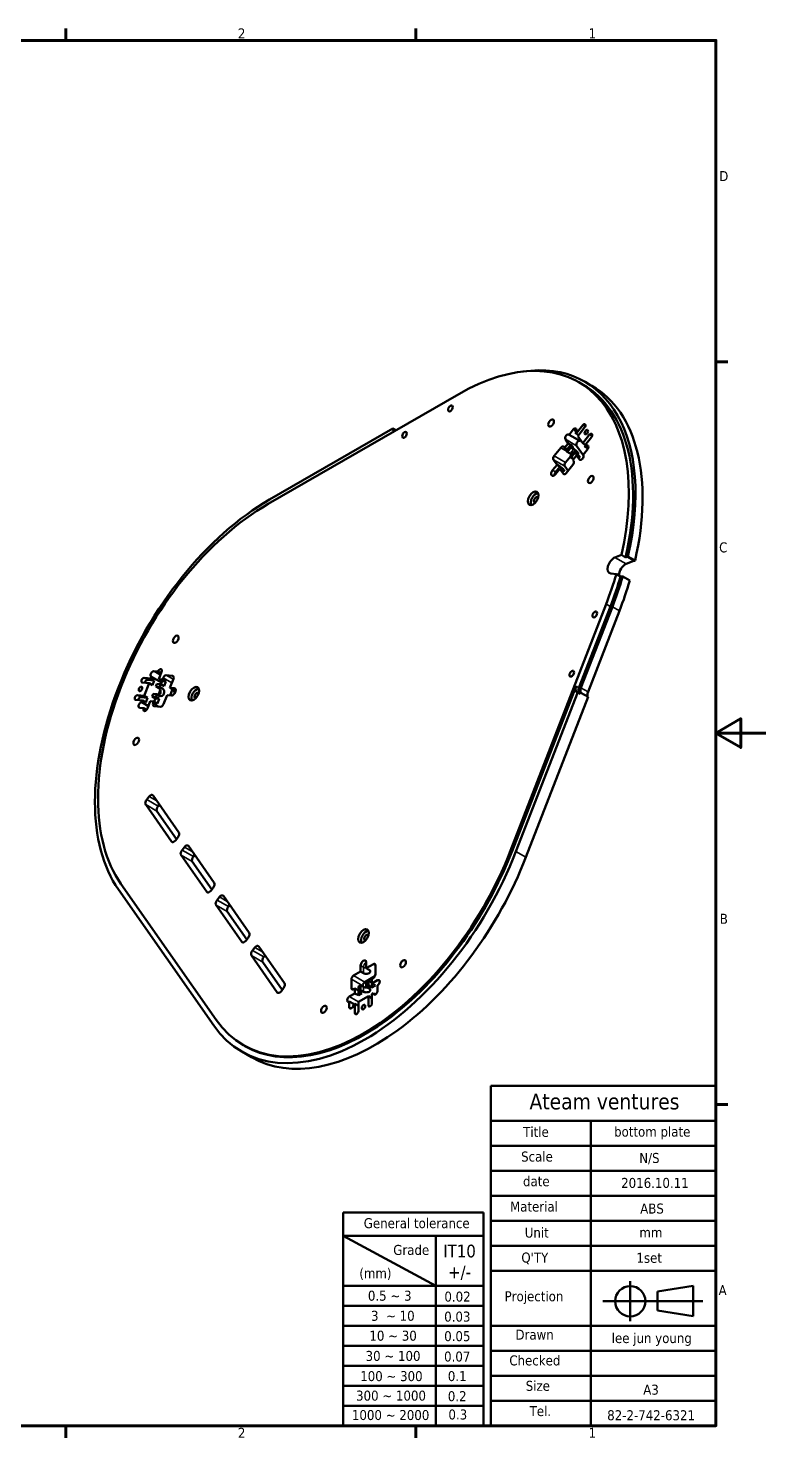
# Model space of a CAD drawing. Header units: millimetres. Extents: x 0 to 1050, y 0 to 743.
# Drawn here: x 681 to 1050, y 19 to 724 of the extents above; entities that cross this region are included whole.
import ezdxf
from ezdxf.enums import TextEntityAlignment as Align

# ---------------------------------------------------------------- set-up
doc = ezdxf.new("R2010")
doc.units = ezdxf.units.MM
doc.header["$LTSCALE"] = 2.5
for name, color, linetype, lineweight in [('Border (ANSI)', 7, 'Continuous', 70), ('Title (ANSI)', 7, 'Continuous', 50), ('Visible (ANSI)', 7, 'Continuous', 50), ('Visible Narrow (ANSI)', 7, 'Continuous', 35)]:
    doc.layers.add(name, color=color, linetype=linetype, lineweight=lineweight)
doc.styles.add('Note Text (ANSI)', font='tahoma.ttf')

# ---------------------------------------------------------------- blocks, each defined once
blk = doc.blocks.new('Borders Default Border')
at = {"layer": 'Border (ANSI)'}
for p, q in [((280, 287), (280, 289.4)), ((350, 287), (350, 289.4)), ((410, 222.75), (412.4, 222.75)), ((410, 74.25), (412.4, 74.25)), ((280, 10), (280, 7.6)), ((350, 10), (350, 7.6))]:
    blk.add_line(p, q, dxfattribs=at)
at = {"layer": 'Border (ANSI)', "flags": 128}
for points in [[(10, 10), (10, 287), (410, 287), (410, 10), (10, 10)], [(420, 148.5), (410, 148.5), (415, 151.39), (415, 145.61), (410, 148.5)]]:
    blk.add_lwpolyline(points, dxfattribs=at)
at = {"layer": 'Border (ANSI)', "char_height": 2, "attachment_point": 7, "style": 'Note Text (ANSI)'}
for s, insert in [('2', (314.39, 287.4)), ('1', (384.55, 287.4)), ('D', (410.67, 258.87)), ('C', (410.66, 184.59)), ('B', (410.79, 110.37)), ('A', (410.55, 36.12)), ('2', (314.39, 7.6)), ('1', (384.55, 7.6))]:
    blk.add_mtext(s, dxfattribs=dict(at, insert=insert))
blk = doc.blocks.new('Title Blocks ANSI - Large')
at = {"layer": 'Title (ANSI)'}
for p, q in [((213.43, -53.73), (168.43, -53.73)), ((168.43, -53.73), (168.43, -121.73)), ((213.43, -121.73), (213.43, -53.73)), ((168.43, -60.73), (213.43, -60.73)), ((188.43, -60.73), (188.43, -121.73)), ((168.43, -65.73), (213.43, -65.73)), ((168.43, -70.73), (213.43, -70.73)), ((168.43, -75.73), (213.43, -75.73)), ((138.87, -79.09), (138.87, -121.73)), ((166.93, -79.09), (138.87, -79.09)), ((138.87, -79.09), (166.93, -79.09)), ((166.93, -83.74), (166.93, -79.09)), ((168.43, -80.73), (213.43, -80.73)), ((138.87, -83.74), (166.93, -83.74)), ((138.87, -83.74), (157.45, -93.73)), ((157.45, -83.74), (157.45, -121.73)), ((166.93, -83.74), (166.93, -121.73)), ((168.43, -85.73), (213.43, -85.73)), ((168.43, -90.73), (213.43, -90.73)), ((196.31, -92.79), (196.31, -100.79)), ((138.87, -93.73), (166.93, -93.73)), ((208.89, -93.78), (201.74, -94.91)), ((201.74, -94.91), (201.74, -98.69)), ((208.89, -93.78), (208.89, -99.84)), ((138.87, -97.73), (166.93, -97.73)), ((190.81, -96.83), (210.84, -96.83)), ((208.89, -99.84), (201.74, -98.69)), ((138.87, -101.73), (166.93, -101.73)), ((168.43, -101.73), (213.43, -101.73)), ((138.87, -105.73), (166.93, -105.73)), ((168.43, -106.73), (213.43, -106.73)), ((138.87, -109.73), (166.93, -109.73)), ((168.43, -111.73), (213.43, -111.73)), ((138.87, -113.73), (166.93, -113.73)), ((138.87, -117.73), (166.93, -117.73)), ((168.43, -116.73), (213.43, -116.73)), ((138.87, -121.73), (166.93, -121.73)), ((168.43, -121.73), (166.93, -121.73)), ((168.43, -121.73), (213.43, -121.73))]:
    blk.add_line(p, q, dxfattribs=at)
blk.add_circle((196.31, -96.83), 3.03, dxfattribs=at)
at = {"layer": 'Title (ANSI)', "style": 'Note Text (ANSI)'}
for s, p in [('2016.10.11', (194.49, -74.77)), ('ABS', (198.3, -79.9)), ('mm', (198.14, -84.68)), ('1set', (197.55, -89.75)), ('lee jun young', (192.6, -105.79))]:
    blk.add_text(s, height=2, dxfattribs=at).set_placement(p, align=Align.BOTTOM_LEFT)
for s, p in [('Drawn', (173.35, -102.51)), ('Checked', (172.12, -107.66))]:
    blk.add_text(s, height=2, dxfattribs=at).set_placement(p, align=Align.TOP_LEFT)
at = {"layer": 'Title (ANSI)', "attachment_point": 1, "style": 'Note Text (ANSI)'}
for s, insert, char_height in [('\\fTahoma|b0|i0;\\H3.1750;Ateam ventures', (176.15, -55.3), 3.175), ('bottom plate', (193.08, -61.92), 2), ('\\fTahoma|b0|i0;Scale', (174.48, -66.9), 2), ('\\fTahoma|b0|i0;N/S', (198.11, -67.18), 2), ('\\fTahoma|b0|i0;date', (174.86, -71.84), 2), ('\\fTahoma|b0|i0;Material', (172.26, -76.9), 2), ('\\fTahoma|b0|i0;General tolerance', (143, -80.22), 2), ('\\fTahoma|b0|i0;Unit', (175.21, -82.1), 2), ('\\fTahoma|b0|i0;Grade', (148.9, -85.57), 2), ("\\fTahoma|b0|i0;Q'TY", (174.53, -87.09), 2), ('\\fTahoma|b0|i0;0.5 ~ 3', (143.83, -94.72), 2), ('\\fTahoma|b0|i0;0.02', (159.13, -94.9), 2), ('\\fTahoma|b0|i0;Projection', (171.17, -94.84), 2), ('\\fTahoma|b0|i0;0.05', (159.09, -102.81), 2), ('\\fTahoma|b0|i0;30 ~ 100', (143.37, -106.76), 2), ('\\fTahoma|b0|i0;0.07', (159.07, -106.88), 2), ('\\fTahoma|b0|i0;100 ~ 300', (142.29, -110.8), 2), ('\\fTahoma|b0|i0;0.1', (159.82, -110.8), 2), ('\\fTahoma|b0|i0;Size', (175.4, -112.74), 2), ('\\fTahoma|b0|i0;300 ~ 1000', (141.46, -114.7), 2), ('A3', (198.91, -113.51), 2), ('\\fTahoma|b0|i0;Tel.', (176.18, -117.79), 2), ('\\fTahoma|b0|i0;1000 ~ 2000', (140.63, -118.58), 2), ('\\fTahoma|b0|i0;82-2-742-6321', (191.7, -118.62), 2)]:
    blk.add_mtext(s, dxfattribs=dict(at, insert=insert, char_height=char_height))
at = {"layer": 'Title (ANSI)', "char_height": 2, "attachment_point": 1, "style": 'Note Text (ANSI)'}
for s, insert, width in [('\\fTahoma|b0|i0;Title', (174.89, -61.97), 7.6254), ('\\fTahoma|b0|i0;(mm)', (142.11, -90.22), 7.6672), ('\\fTahoma|b0|i0;3  ~ 10', (144.45, -98.74), 9.081), ('\\fTahoma|b0|i0;0.03', (159.09, -98.9), 5.5653), ('\\fTahoma|b0|i0;10 ~ 30', (144.13, -102.72), 10.501), ('\\fTahoma|b0|i0;0.2', (159.82, -114.81), 5.4674), ('\\fTahoma|b0|i0;0.3', (159.94, -118.47), 5.7083)]:
    blk.add_mtext(s, dxfattribs=dict(at, insert=insert, width=width))
at = {"layer": 'Title (ANSI)', "insert": (162.16, -85.52), "char_height": 2.54, "attachment_point": 2, "line_spacing_factor": 0.987884, "style": 'Note Text (ANSI)'}
blk.add_mtext('\\fTahoma|b0|i0;\\H2.5400;IT10\\P+/-', dxfattribs=at)

msp = doc.modelspace()

# ---------------------------------------------------------------- linework, layer by layer
at = {"layer": 'Visible (ANSI)'}
for p, q in [((956.495, 546.628), (958.617, 545.406)), ((959.465, 546.88), (963.001, 544.844)), ((896.508, 540.733), (801.049, 485.762)), ((801.756, 487.971), (863.487, 523.519)), ((863.487, 523.519), (864.901, 522.705)), ((864.901, 522.705), (865.326, 522.95)), ((865.326, 522.95), (865.477, 522.863)), ((951.578, 520.373), (953.661, 522.961)), ((954.721, 521.448), (955.075, 520.944)), ((955.075, 520.944), (958.504, 525.208)), ((959.388, 523.947), (955.959, 519.683)), ((949.318, 513.786), (951.156, 516.071)), ((951.156, 516.071), (949.741, 518.088)), ((952.039, 514.81), (950.202, 512.525)), ((952.853, 515.093), (951.156, 516.071)), ((951.578, 520.373), (957.235, 517.115)), ((952.039, 514.81), (953.737, 513.832)), ((952.57, 514.053), (952.039, 514.81)), ((952.439, 514.579), (952.853, 515.093)), ((953.737, 513.832), (952.853, 515.093)), ((955.075, 520.944), (956.372, 520.197)), ((955.398, 514.831), (958.759, 510.036)), ((955.959, 519.683), (958.434, 516.152)), ((957.515, 517.462), (957.235, 517.115)), ((958.434, 516.152), (961.863, 520.416)), ((958.434, 516.152), (959.731, 515.405)), ((962.747, 519.155), (959.317, 514.891)), ((959.317, 514.891), (959.671, 514.386)), ((959.671, 514.386), (961.122, 513.551)), ((945.589, 505.373), (943.821, 507.895)), ((944.209, 509.794), (947.516, 513.905)), ((948.965, 514.291), (949.318, 513.786)), ((949.318, 513.786), (950.616, 513.039)), ((952.289, 509.549), (949.866, 506.536)), ((950.202, 512.525), (950.733, 511.769)), ((950.733, 511.769), (952.57, 514.053)), ((950.733, 511.769), (952.147, 510.954)), ((953.984, 512.035), (952.147, 509.751)), ((952.147, 509.751), (952.677, 508.994)), ((953.984, 513.239), (952.57, 514.053)), ((952.677, 508.994), (954.514, 511.279)), ((952.677, 508.994), (953.974, 508.247)), ((955.398, 510.018), (953.561, 507.733)), ((953.561, 507.733), (953.915, 507.229)), ((953.984, 512.035), (955.398, 511.221)), ((954.514, 511.279), (953.984, 512.035)), ((956.211, 510.301), (954.514, 511.279)), ((956.812, 508), (955.398, 510.018)), ((955.398, 510.018), (957.095, 509.04)), ((955.798, 509.787), (956.211, 510.301)), ((957.095, 509.04), (956.211, 510.301)), ((960.732, 512.873), (958.65, 510.284)), ((943.384, 502.632), (945.589, 505.373)), ((947.003, 503.355), (944.798, 500.614)), ((947.003, 504.558), (945.589, 505.373)), ((948.771, 500.833), (947.003, 503.355)), ((947.003, 503.355), (948.417, 502.541)), ((949.478, 504.637), (951.104, 502.318)), ((953.526, 505.33), (950.22, 501.219)), ((974.543, 459.057), (977.74, 460.303)), ((977.74, 460.303), (979.861, 459.081)), ((979.861, 459.081), (980.44, 459.307)), ((981.044, 459.484), (984.58, 457.448)), ((975.242, 450.767), (972.441, 451.032)), ((983.975, 457.271), (980.2, 455.8)), ((977.363, 449.546), (975.242, 450.767)), ((977.87, 449.498), (977.363, 449.546)), ((981.968, 447.475), (978.432, 449.511)), ((922.39, 312.644), (970.12, 435.712)), ((956.508, 393.923), (972.241, 434.49)), ((957.549, 393.828), (973.282, 434.395)), ((976.817, 432.359), (961.084, 391.792)), ((743.897, 402.166), (745.979, 401.976)), ((745.979, 401.976), (747.534, 401.08)), ((747.816, 401.807), (746.402, 398.161)), ((741.599, 396.241), (738.169, 396.555)), ((739.053, 398.834), (742.483, 398.52)), ((739.124, 389.86), (741.599, 396.241)), ((740.75, 397.857), (744.18, 397.543)), ((741.599, 396.241), (743.296, 395.264)), ((742.483, 398.52), (742.836, 399.432)), ((744.18, 397.543), (742.483, 398.52)), ((742.836, 399.432), (747.851, 396.544)), ((743.296, 395.264), (744.18, 397.543)), ((745.518, 395.882), (744.988, 394.514)), ((747.355, 395.713), (745.518, 395.882)), ((746.402, 398.161), (748.239, 397.992)), ((746.402, 398.161), (748.099, 397.183)), ((746.825, 394.346), (747.355, 395.713)), ((747.355, 395.713), (749.052, 394.736)), ((748.099, 397.183), (747.497, 395.632)), ((748.099, 397.183), (749.936, 397.015)), ((748.239, 397.992), (748.592, 398.904)), ((749.936, 397.015), (748.239, 397.992)), ((749.052, 394.736), (749.936, 397.015)), ((750.041, 400.187), (753.348, 399.884)), ((753.736, 398.432), (751.969, 393.874)), ((923.097, 312.236), (955.094, 394.737)), ((738.24, 387.581), (734.811, 387.895)), ((735.695, 390.174), (739.124, 389.86)), ((737.392, 389.197), (740.821, 388.882)), ((737.886, 386.669), (738.24, 387.581)), ((738.24, 387.581), (739.937, 386.603)), ((740.821, 388.882), (739.124, 389.86)), ((739.937, 386.603), (740.821, 388.882)), ((743.573, 390.868), (743.043, 389.5)), ((743.043, 389.5), (744.74, 388.523)), ((743.043, 389.5), (744.88, 389.332)), ((745.41, 390.699), (743.573, 390.868)), ((744.74, 388.523), (744.138, 386.971)), ((744.74, 388.523), (746.577, 388.355)), ((744.88, 389.332), (745.41, 390.699)), ((746.577, 388.355), (744.88, 389.332)), ((744.988, 394.514), (746.402, 393.7)), ((744.988, 394.514), (746.825, 394.346)), ((745.41, 390.699), (746.825, 389.885)), ((745.693, 386.076), (746.577, 388.355)), ((747.155, 392.723), (746.195, 390.248)), ((748.239, 393.532), (746.825, 394.346)), ((750.554, 390.228), (748.787, 385.67)), ((752.759, 390.026), (750.554, 390.228)), ((751.969, 393.874), (754.173, 393.672)), ((751.969, 393.874), (753.383, 393.06)), ((753.271, 393.124), (752.093, 390.087)), ((955.922, 391.641), (925.057, 312.057)), ((930.006, 309.206), (961.084, 389.339)), ((957.336, 390.826), (955.922, 391.641)), ((957.549, 391.375), (957.336, 390.826)), ((961.084, 389.339), (957.549, 391.375)), ((738.908, 383.743), (736.826, 383.934)), ((737.886, 386.669), (741.204, 384.759)), ((738.908, 383.743), (740.36, 382.907)), ((742.159, 387.221), (740.745, 383.575)), ((743.996, 387.053), (742.159, 387.221)), ((743.643, 386.141), (743.996, 387.053)), ((743.996, 387.053), (745.693, 386.076)), ((747.338, 384.387), (744.031, 384.69)), ((740.373, 338.004), (741.598, 339.527)), ((743.529, 340.041), (756.434, 321.63)), ((752.76, 317.061), (739.855, 335.473)), ((745.512, 332.215), (755.27, 318.294)), ((746.677, 335.551), (746.03, 334.747)), ((755.917, 319.098), (754.692, 317.575)), ((770.438, 291.84), (757.533, 310.252)), ((758.051, 312.783), (759.275, 314.306)), ((761.207, 314.82), (774.112, 296.409)), ((764.354, 310.33), (763.707, 309.526)), ((763.19, 306.994), (772.947, 293.073)), ((727.438, 295.96), (775.168, 227.864)), ((773.915, 225.02), (726.185, 293.117)), ((773.594, 293.877), (772.369, 292.354)), ((775.551, 287.815), (776.776, 289.337)), ((778.708, 289.851), (791.613, 271.44)), ((787.939, 266.872), (775.034, 285.283)), ((780.691, 282.025), (790.448, 268.104)), ((781.855, 285.361), (781.208, 284.557)), ((791.095, 268.909), (789.87, 267.386)), ((793.229, 262.594), (794.454, 264.117)), ((796.386, 264.631), (809.29, 246.219)), ((805.616, 241.651), (792.711, 260.062)), ((798.368, 256.804), (808.126, 242.883)), ((799.533, 260.14), (798.886, 259.336)), ((847.364, 252.108), (847.364, 255.051)), ((850.193, 256.68), (850.193, 253.737)), ((850.193, 253.737), (853.728, 255.773)), ((850.193, 253.737), (851.607, 252.922)), ((854.789, 255.157), (854.789, 250.742)), ((842.768, 243.82), (842.768, 248.235)), ((843.829, 250.072), (847.364, 252.108)), ((848.779, 251.294), (847.364, 252.108)), ((854.472, 249.686), (849.486, 246.814)), ((851.254, 247.48), (850.193, 246.869)), ((850.193, 246.869), (850.193, 244.417)), ((851.254, 247.48), (852.951, 246.503)), ((851.254, 245.027), (851.254, 247.48)), ((853.728, 248.905), (853.021, 248.498)), ((853.021, 248.498), (853.021, 246.045)), ((853.021, 246.045), (855.85, 247.674)), ((808.773, 243.688), (807.548, 242.165)), ((841.708, 239.53), (844.536, 241.159)), ((844.536, 243.612), (843.829, 243.205)), ((844.536, 241.159), (844.536, 243.612)), ((844.536, 243.612), (846.233, 242.634)), ((846.233, 240.182), (844.536, 241.159)), ((846.233, 242.634), (846.304, 242.675)), ((846.233, 240.182), (846.233, 242.634)), ((848.001, 241.2), (846.233, 240.182)), ((847.364, 245.241), (846.304, 244.63)), ((846.304, 244.63), (846.304, 242.177)), ((846.304, 242.177), (847.364, 242.788)), ((846.304, 242.177), (848.001, 241.2)), ((851.254, 239.795), (846.304, 236.945)), ((847.364, 245.241), (848.779, 244.426)), ((847.364, 242.788), (847.364, 245.241)), ((848.779, 241.973), (847.364, 242.788)), ((848.425, 244.977), (848.425, 244.63)), ((850.193, 244.417), (851.254, 245.027)), ((850.193, 244.417), (851.607, 243.602)), ((852.951, 244.05), (851.254, 245.027)), ((851.254, 235.217), (851.254, 239.795)), ((851.254, 239.795), (852.951, 238.818)), ((852.951, 246.503), (853.021, 246.544)), ((852.951, 244.05), (852.951, 246.503)), ((854.718, 245.068), (852.951, 244.05)), ((853.021, 246.045), (854.718, 245.068)), ((853.728, 241.22), (853.021, 240.813)), ((853.021, 240.813), (853.021, 236.235)), ((853.728, 241.22), (854.793, 240.607)), ((855.85, 245.222), (855.85, 242.442)), ((841.708, 234.298), (841.708, 237.078)), ((841.708, 237.078), (844.121, 235.688)), ((844.536, 235.927), (843.829, 235.52)), ((844.536, 231.349), (844.536, 235.927)), ((844.536, 235.927), (846.233, 234.95)), ((846.233, 234.95), (846.304, 234.99)), ((846.233, 231.925), (846.233, 234.95)), ((846.304, 236.945), (846.304, 232.367)), ((853.021, 239.53), (852.367, 239.154)), ((852.951, 238.818), (853.021, 238.859)), ((852.951, 235.794), (852.951, 238.818)), ((792.852, 209.191), (787.902, 212.042)), ((788.792, 215.222), (789.499, 214.815))]:
    msp.add_line(p, q, dxfattribs=at)
for centre, major_axis, ratio, start_param, end_param in [((898.63, 441.237), (60.835, 105.642), 0.5780931, 5.1983709, 6.7122674), ((896.508, 442.459), (59.987, 104.169), 0.5780931, 5.1970028, 7.0666498), ((898.63, 441.237), (59.987, 104.169), 0.5780931, 5.1970028, 6.2831853), ((902.165, 439.201), (60.835, 105.642), 0.5780931, 5.1983709, 6.2831853), ((865.749, 524.822), (-1.597, -2.773), 0.5780931, 5.4958534, 6.2555566), ((867.163, 524.008), (1.597, 2.773), 0.5780931, 2.3542608, 2.4204278), ((867.163, 525.234), (-1.497, -2.6), 0.5780931, 6.0194522, 6.1030004), ((954.191, 522.205), (0.749, 1.3), 0.5780931, 4.4486559, 7.5902485), ((958.946, 524.577), (0.624, 1.083), 0.5780931, 4.4486559, 7.5902485), ((948.046, 513.149), (0.749, 1.3), 0.5780931, 6.0194522, 7.5902485), ((950.66, 519.23), (-0.749, -1.3), 0.5780931, 2.8778596, 6.0194522), ((956.317, 515.973), (0.749, 1.3), 0.5780931, 0.2637331, 2.8778596), ((960.201, 513.63), (0.749, 1.3), 0.5780931, 4.4486559, 7.5902485), ((962.305, 519.785), (0.624, 1.083), 0.5780931, 4.4486559, 7.5902485), ((944.74, 509.037), (-0.749, -1.3), 0.5780931, 4.4486559, 6.0194522), ((952.854, 509.945), (1.558, -1.253), 0.2127125, 1.7870529, 2.2038789), ((954.691, 512.23), (1.558, -1.253), 0.2127125, 5.3454715, 8.4870642), ((957.731, 509.142), (0.749, 1.3), 0.5780931, 2.8778596, 6.0194522), ((944.091, 501.623), (-0.998, -1.733), 0.5780931, 4.4486559, 7.5902485), ((947.71, 503.55), (1.558, -1.253), 0.2127125, 5.3454715, 8.4870642), ((949.689, 501.975), (-0.749, -1.3), 0.5780931, 6.0194522, 7.5902485), ((950.396, 505.779), (-0.749, -1.3), 0.5780931, 4.4486559, 6.0194522), ((952.996, 506.087), (0.749, 1.3), 0.5780931, 4.4486559, 6.0194522), ((801.756, 387.08), (-61.584, -106.942), 0.5780931, 3.9250571, 6.0194522), ((935.046, 487.803), (-1.871, -3.25), 0.5780931, 3.5274963, 5.8972817), ((935.046, 487.803), (-0.749, -1.3), 0.5780931, 2.6705511, 6.7542268), ((801.049, 387.488), (-59.987, -104.169), 0.5780931, 3.9250571, 6.0194522), ((974.037, 455.134), (-2.246, -3.9), 0.5780931, 3.7652893, 6.5412117), ((979.821, 454.511), (2.745, 4.766), 0.5780931, 0.4634217, 0.6236967), ((979.693, 451.876), (-2.246, -3.9), 0.5780931, 3.7652893, 5.4979415), ((983.356, 452.475), (-2.745, -4.766), 0.5780931, 3.6050144, 3.7652893), ((896.508, 442.459), (59.987, 104.169), 0.5780931, 4.9722547, 5.1094983), ((898.63, 441.237), (59.987, 104.169), 0.5780931, 4.9722547, 5.1094983), ((898.63, 441.237), (60.835, 105.642), 0.5780931, 4.9722547, 5.1081302), ((902.165, 439.201), (-60.835, -105.642), 0.5780931, 1.830662, 1.9665375), ((979.821, 454.511), (-2.745, -4.766), 0.5780931, 0.2580264, 0.4183014), ((743.367, 400.799), (-0.749, -1.3), 0.5780931, 3.4014583, 6.543051), ((746.897, 401.891), (0.749, 1.3), 0.5780931, 4.9722547, 8.1138473), ((738.611, 397.695), (-0.624, -1.083), 0.5780931, 3.4014583, 6.543051), ((740.308, 396.718), (0.624, 1.083), 0.5780931, 0.2598657, 2.1391826), ((749.023, 397.541), (-0.749, -1.3), 0.5780931, 5.2526785, 5.5711546), ((749.511, 398.82), (0.749, 1.3), 0.5780931, 0.2598657, 1.830662), ((752.818, 398.517), (0.749, 1.3), 0.5780931, 4.9722547, 6.543051), ((957.053, 394.558), (-1.597, -2.773), 0.5780931, 4.9722547, 6.543051), ((735.253, 389.034), (-0.624, -1.083), 0.5780931, 3.4014583, 6.543051), ((736.95, 388.057), (0.624, 1.083), 0.5780931, 0.2598657, 2.1391826), ((745.695, 391.877), (0.183, 1.992), 0.7885742, 3.7194794, 5.935257), ((747.532, 391.708), (-0.183, -1.992), 0.7885742, 5.935257, 9.0768496), ((753.466, 391.849), (0.998, 1.733), 0.5780931, 3.4014583, 6.543051), ((752.676, 391.237), (0.183, 1.992), 0.7885742, 4.6159803, 5.935257), ((765.34, 390.076), (-1.871, -3.25), 0.5780931, 3.5274963, 5.8972817), ((765.34, 390.076), (-0.749, -1.3), 0.5780931, 2.6705511, 6.7542268), ((958.467, 393.743), (-1.597, -2.773), 0.5780931, 4.9722547, 6.0233196), ((959.386, 393.659), (-1.497, -2.6), 0.5780931, 4.9722547, 6.0194522), ((962.921, 391.623), (-1.497, -2.6), 0.5780931, 4.9722547, 6.0194522), ((737.356, 385.302), (-0.749, -1.3), 0.5780931, 3.4014583, 6.543051), ((739.826, 383.659), (-0.749, -1.3), 0.5780931, 4.9722547, 8.1138473), ((744.561, 386.057), (-0.749, -1.3), 0.5780931, 4.9722547, 6.543051), ((747.868, 385.754), (-0.749, -1.3), 0.5780931, 0.2598657, 1.830662), ((742.305, 338.518), (0.998, 1.733), 0.5780931, 6.0194522, 7.5902485), ((741.08, 336.995), (-0.998, -1.733), 0.5780931, 4.4486559, 6.0194522), ((746.737, 333.738), (-0.998, -1.733), 0.5780931, 4.4486559, 6.0194522), ((753.985, 318.584), (-0.998, -1.733), 0.5780931, 6.0194522, 7.5902485), ((755.209, 320.107), (0.998, 1.733), 0.5780931, 4.4486559, 6.0194522), ((758.758, 311.775), (-0.998, -1.733), 0.5780931, 4.4486559, 6.0194522), ((759.982, 313.297), (0.998, 1.733), 0.5780931, 6.0194522, 7.5902485), ((849.486, 318.984), (-61.584, -106.942), 0.5780931, 6.0194522, 8.1138473), ((848.779, 319.391), (-59.987, -104.169), 0.5780931, 6.0194522, 8.1138473), ((849.486, 318.984), (-59.987, -104.169), 0.5780931, 0, 1.830662), ((764.415, 308.517), (-0.998, -1.733), 0.5780931, 4.4486559, 6.0194522), ((854.436, 316.133), (-61.584, -106.942), 0.5780931, 0, 1.830662), ((772.887, 294.886), (0.998, 1.733), 0.5780931, 4.4486559, 6.0194522), ((771.662, 293.363), (-0.998, -1.733), 0.5780931, 6.0194522, 7.5902485), ((777.483, 288.329), (0.998, 1.733), 0.5780931, 6.0194522, 7.5902485), ((776.259, 286.806), (-0.998, -1.733), 0.5780931, 4.4486559, 6.0194522), ((781.915, 283.548), (-0.998, -1.733), 0.5780931, 4.4486559, 6.0194522), ((790.388, 269.917), (0.998, 1.733), 0.5780931, 4.4486559, 6.0194522), ((850.193, 269.015), (-1.871, -3.25), 0.5780931, 3.5274963, 5.8972817), ((850.193, 269.015), (-0.749, -1.3), 0.5780931, 2.6705511, 6.7542268), ((789.163, 268.395), (-0.998, -1.733), 0.5780931, 6.0194522, 7.5902485), ((793.936, 261.585), (-0.998, -1.733), 0.5780931, 4.4486559, 6.0194522), ((795.161, 263.108), (0.998, 1.733), 0.5780931, 6.0194522, 7.5902485), ((799.593, 258.327), (-0.998, -1.733), 0.5780931, 4.4486559, 6.0194522), ((848.779, 255.865), (0.998, 1.733), 0.5780931, 5.4958534, 8.6374461), ((853.728, 254.546), (0.749, 1.3), 0.5780931, 5.4958534, 7.0666498), ((843.829, 248.846), (0.749, 1.3), 0.5780931, 0.7834645, 2.3542608), ((849.486, 245.588), (-0.749, -1.3), 0.5780931, 3.9250571, 5.4958534), ((850.193, 252.108), (2, 0), 0.5758617, 3.9269908, 7.0685835), ((853.728, 250.132), (-0.749, -1.3), 0.5780931, 0.7834645, 2.3542608), ((855.85, 246.448), (0.749, 1.3), 0.5780931, 3.9250571, 7.0666498), ((806.841, 243.174), (-0.998, -1.733), 0.5780931, 6.0194522, 7.5902485), ((808.066, 244.696), (0.998, 1.733), 0.5780931, 4.4486559, 6.0194522), ((843.829, 244.431), (-0.749, -1.3), 0.5780931, 5.4958534, 7.0666498), ((850.193, 245.241), (-2, 0), 0.5758617, 0.7853982, 1.8258711), ((850.193, 242.788), (2, 0), 0.5758617, 3.9269908, 7.0685835), ((854.789, 241.831), (-0.749, -1.3), 0.5780931, 5.4958534, 8.6374461), ((841.708, 238.304), (-0.749, -1.3), 0.5780931, 3.9250571, 7.0666498), ((842.768, 234.909), (-0.749, -1.3), 0.5780931, 5.4958534, 8.6374461), ((852.137, 235.726), (-0.624, -1.083), 0.5780931, 5.4958534, 8.6374461), ((845.42, 231.858), (-0.624, -1.083), 0.5780931, 5.4958534, 8.6374461)]:
    msp.add_ellipse(centre, major_axis=major_axis, ratio=ratio, start_param=start_param, end_param=end_param, dxfattribs=at)
for centre, major_axis in [((892.266, 533.548), (0.811, 1.408)), ((869.285, 520.315), (0.811, 1.408)), ((942.643, 526.254), (0.998, 1.733)), ((960.258, 521.724), (0.614, 1.065)), ((962.442, 498.007), (0.998, 1.733)), ((933.632, 488.617), (1.871, 3.25)), ((964.446, 430.567), (0.811, 1.408)), ((754.915, 418.149), (0.998, 1.733)), ((952.956, 400.94), (0.811, 1.408)), ((737.299, 393.331), (0.614, 1.065)), ((763.926, 390.89), (1.871, 3.25)), ((735.116, 367.098), (0.998, 1.733)), ((848.779, 269.83), (1.871, 3.25)), ((868.578, 255.985), (0.998, 1.733)), ((828.98, 233.182), (0.998, 1.733)), ((848.779, 234.282), (0.614, 1.065))]:
    msp.add_ellipse(centre, major_axis=major_axis, ratio=0.5780931, dxfattribs=at)
at = {"layer": 'Visible Narrow (ANSI)'}
for p, q in [((953.661, 522.961), (955.111, 522.126)), ((959.713, 524.511), (958.504, 525.208)), ((949.741, 518.088), (955.398, 514.831)), ((963.072, 519.719), (961.863, 520.416)), ((943.821, 507.895), (949.478, 504.637)), ((944.209, 509.794), (949.866, 506.536)), ((947.516, 513.905), (950.399, 512.245)), ((952.147, 510.954), (953.984, 513.239)), ((956.812, 508), (957.204, 507.774)), ((943.384, 502.632), (944.798, 501.817)), ((944.798, 501.817), (947.003, 504.558)), ((948.771, 500.833), (949.163, 500.607)), ((974.543, 459.057), (980.2, 455.8)), ((980.44, 459.307), (983.975, 457.271)), ((970.12, 435.712), (972.241, 434.49)), ((973.282, 434.395), (976.817, 432.359)), ((743.897, 402.166), (747.214, 400.256)), ((739.053, 398.834), (740.75, 397.857)), ((748.592, 398.904), (752.947, 396.396)), ((750.041, 400.187), (753.618, 398.127)), ((753.348, 399.884), (753.734, 399.662)), ((955.094, 394.737), (956.508, 393.923)), ((735.695, 390.174), (737.392, 389.197)), ((746.402, 393.7), (748.239, 393.532)), ((753.383, 393.06), (754.861, 392.925)), ((754.173, 393.672), (754.688, 393.376)), ((957.549, 393.828), (961.084, 391.792)), ((743.643, 386.141), (746.567, 384.457)), ((741.598, 339.527), (745.441, 337.314)), ((739.855, 335.473), (745.512, 332.215)), ((746.03, 334.747), (740.373, 338.004)), ((753.282, 316.761), (752.76, 317.061)), ((757.533, 310.252), (763.19, 306.994)), ((763.707, 309.526), (758.051, 312.783)), ((759.275, 314.306), (763.119, 312.093)), ((922.39, 312.644), (923.097, 312.236)), ((930.006, 309.206), (925.057, 312.057)), ((770.96, 291.54), (770.438, 291.84)), ((776.776, 289.337), (780.62, 287.124)), ((775.034, 285.283), (780.691, 282.025)), ((781.208, 284.557), (775.551, 287.815)), ((788.461, 266.571), (787.939, 266.872)), ((798.886, 259.336), (793.229, 262.594)), ((794.454, 264.117), (798.297, 261.903)), ((792.711, 260.062), (798.368, 256.804)), ((847.364, 255.051), (848.779, 254.237)), ((848.779, 254.237), (848.779, 251.294)), ((853.728, 255.773), (854.789, 255.162)), ((842.768, 248.235), (848.425, 244.977)), ((843.829, 250.072), (849.486, 246.814)), ((855.85, 247.674), (856.91, 247.063)), ((806.139, 241.35), (805.616, 241.651)), ((842.768, 243.82), (843.833, 243.207)), ((848.779, 244.426), (848.779, 241.973)), ((841.708, 239.53), (846.304, 236.884)), ((841.708, 234.298), (842.772, 233.685)), ((851.254, 235.217), (852.141, 234.706)), ((844.536, 231.349), (845.423, 230.838))]:
    msp.add_line(p, q, dxfattribs=at)
for centre, major_axis, ratio, start_param, end_param in [((945.506, 500.808), (0.998, 1.733), 0.5780931, 1.3070632, 2.3581207), ((945.506, 500.808), (-1.558, 1.253), 0.2127125, 4.9286455, 5.3454715), ((850.193, 255.051), (-0.998, -1.733), 0.5780931, 3.9250646, 5.4958534), ((850.193, 255.051), (-2, 0), 0.5758617, 0.7853982, 1.5707963)]:
    msp.add_ellipse(centre, major_axis=major_axis, ratio=ratio, start_param=start_param, end_param=end_param, dxfattribs=at)

# ---------------------------------------------------------------- block references
at = {"xscale": 2.5, "yscale": 2.5, "zscale": 2.5}
for name, p in [('Borders Default Border', (0, 0)), ('Title Blocks ANSI - Large', (491.422, 329.337))]:
    msp.add_blockref(name, p, dxfattribs=at)

doc.saveas('drawing.dxf')
